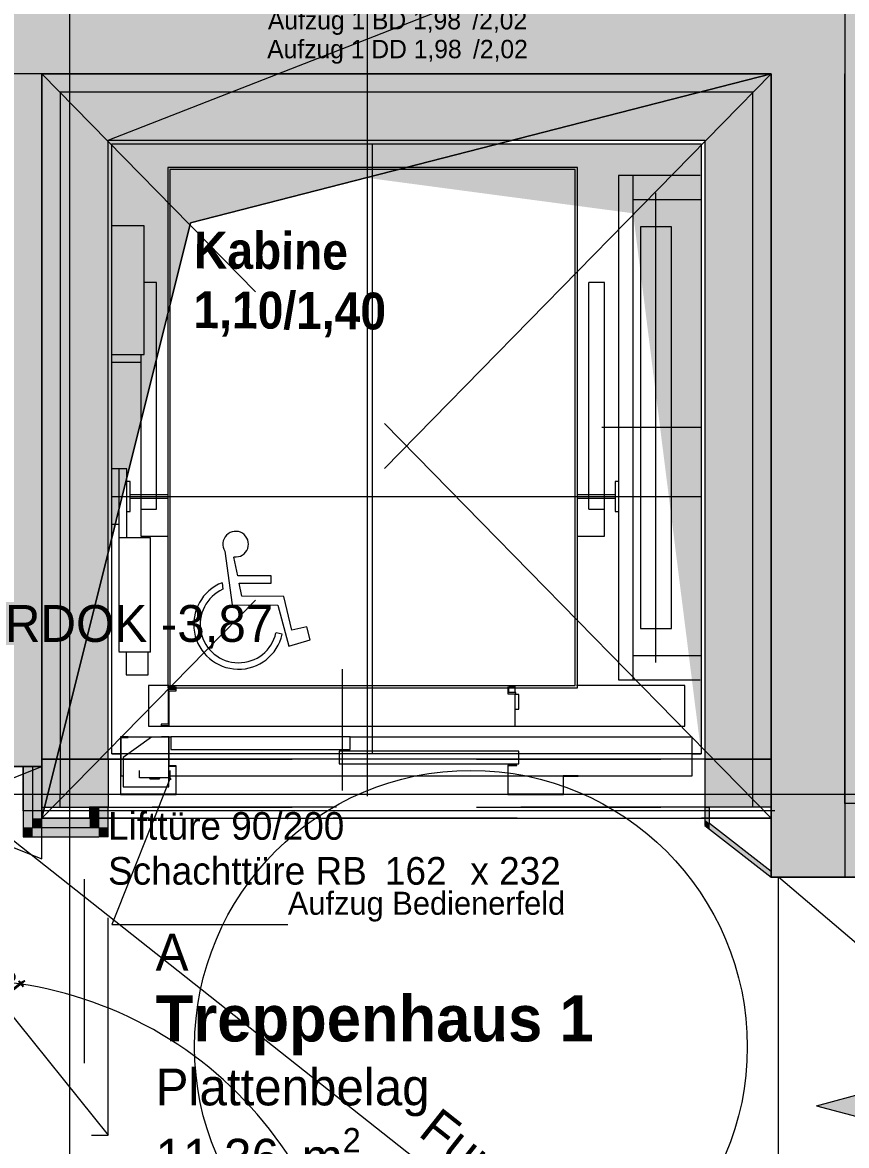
# Model space of a CAD drawing. Header units: metres. Extents: x -14 to 130, y -38 to 4.
# Drawn here: x 8.873 to 11.109, y -6.953 to -3.906 of the extents above; entities that cross this region are included whole.
import ezdxf

# ---------------------------------------------------------------- set-up
doc = ezdxf.new("R2010")
doc.units = ezdxf.units.M
doc.header["$MEASUREMENT"] = 0
for name, pattern in [('Schnittlinie', [0.006, 0.003, -0.0015, 0, -0.0015]), ('Strichlinie eng', [0.002, 0.0015, -0.0005]), ('Untersicht', [0.001, 0.0005, -0.0005])]:
    doc.linetypes.add(name, pattern=pattern)
for name, color, linetype in [('-1._KG PP_3_120 Wand Innen tragend', 7, 'Continuous'), ('-1._KG PP_3_170 Schachtwände', 7, 'Continuous'), ('-1._KG PP_3_210 Decke', 7, 'Continuous'), ('-1._KG PP_3_220 Bodenaufbau', 7, 'Continuous'), ('-1._KG PP_3_270 Deckendurchbruchsymbol', 7, 'Continuous'), ('-1._KG PP_3_430 Aufzug', 7, 'Continuous'), ('-1._KG PP_3_810 Raum', 7, 'Continuous'), ('-1._KG PP_3_851 Marker Schnitt', 7, 'Continuous'), ('-1._KG PP_3_870 Dokumentation allgemein', 7, 'Continuous'), ('-1._KG PP_3_945 Einreichplan Beschriftung', 7, 'Continuous'), ('-1._KG PP_3_950 Polierplan Bemaßung', 7, 'Continuous'), ('-1._KG PP_3_Bemaßen_Sperrmaß 2D', 7, 'Continuous'), ('-1._KG PP_3_Gelände_Beschriftung Gelände', 7, 'Continuous'), ('-1._KG PP_3_Kataster Grenzpunkte_Grenzpunkt (GP) Hausecke_Kennzeichen', 7, 'Continuous'), ('-1._KG PP_3_Kataster Grundstücke_Grundstück_Eigentümer', 7, 'Continuous')]:
    doc.layers.add(name, color=color, linetype=linetype)
doc.styles.add('ERSTELLTER_STIL_5', font='')
doc.styles.add('ERSTELLTER_STIL_8', font='', dxfattribs={"width": 0.936868})
doc.styles.add('ERSTELLTER_STIL_9', font='')
doc.styles.get('ERSTELLTER_STIL_5').set_extended_font_data('Eurostile')
doc.styles.get('ERSTELLTER_STIL_8').set_extended_font_data('Eurostile', bold=True)
doc.styles.get('ERSTELLTER_STIL_9').set_extended_font_data('Eurostile', bold=True)
doc.linetypes.add('GAS', pattern='A,0,[1,415_260415_PP_VA_1_2 -1 KG1.Shx,S=0.186508,R=0,X=0,Y=0],-26.5,0', length=26.5)

msp = doc.modelspace()

# ---------------------------------------------------------------- hatches: boundary and pattern name
at = {"layer": '-1._KG PP_3_120 Wand Innen tragend', "linetype": 'Continuous', "lineweight": 13, "true_color": 0x3f7f02}
for points in [[(8.725, -3.705), (8.725, -5.725), (8.925, -5.725), (8.925, -3.705)], [(10.905, -3.845), (8.925, -3.845), (8.925, -4.045), (10.905, -4.045)], [(10.905, -4.045), (11.105, -4.045), (11.105, -3.845)], [(10.905, -3.845), (10.905, -4.045), (11.105, -3.845)], [(11.105, -6.025), (11.105, -4.045), (10.905, -4.045), (10.905, -6.025)], [(8.725, -5.725), (8.925, -5.925), (8.925, -5.725)], [(8.725, -5.925), (8.925, -5.925), (8.725, -5.725)], [(10.905, -6.025), (10.905, -6.225), (11.105, -6.025)], [(11.105, -6.025), (10.905, -6.225), (11.105, -6.225)], [(11.105, -6.025), (11.105, -6.225), (12.855, -6.225), (12.855, -6.18), (12.855, -6.065), (12.855, -6.025)]]:
    msp.add_hatch(color=76, dxfattribs=at).paths.add_polyline_path(points)
at = {"layer": '-1._KG PP_3_170 Schachtwände', "linetype": 'Continuous', "lineweight": 13, "true_color": 0xfb02fe}
for points in [[(8.9, -6.09), (8.9, -5.925), (8.875, -5.925), (8.875, -6.09)], [(8.925, -6.065), (8.925, -5.925), (8.9, -5.925), (8.9, -6.065)], [(9.08, -6.065), (9.08, -6.035), (9.055, -6.035), (9.055, -6.065)], [(9.105, -6.035), (9.08, -6.035), (9.08, -6.09), (9.105, -6.09)], [(10.7375, -6.0789), (10.7375, -6.035), (10.725, -6.035), (10.725, -6.0692)], [(8.9, -6.09), (8.875, -6.115), (8.9, -6.115)], [(8.875, -6.09), (8.875, -6.115), (8.9, -6.09)], [(8.925, -6.065), (8.9, -6.09), (8.925, -6.09)], [(8.9, -6.065), (8.9, -6.09), (8.925, -6.065)], [(9.08, -6.09), (8.9, -6.09), (8.9, -6.115), (9.08, -6.115)], [(9.055, -6.065), (8.925, -6.065), (8.925, -6.09), (9.055, -6.09)], [(9.055, -6.09), (9.08, -6.09), (9.055, -6.065)], [(9.055, -6.065), (9.08, -6.09), (9.08, -6.065)], [(9.08, -6.115), (9.105, -6.115), (9.08, -6.09)], [(9.105, -6.09), (9.08, -6.09), (9.105, -6.115)], [(10.725, -6.0692), (10.725, -6.085), (10.7375, -6.0789)], [(10.7375, -6.0789), (10.725, -6.085), (10.7375, -6.0947)], [(10.7375, -6.0947), (10.905, -6.225), (10.905, -6.2092), (10.7375, -6.0789)]]:
    msp.add_hatch(color=6, dxfattribs=at).paths.add_polyline_path(points)
at = {"layer": '-1._KG PP_3_210 Decke', "linetype": 'Continuous', "lineweight": 0, "true_color": 0x060c00}
msp.add_hatch(color=98, dxfattribs=at).paths.add_polyline_path([(10.905, -6.225), (15.32, -6.225), (15.32, -6.045), (11.085, -6.045), (10.905, -6.0452)])
at = {"layer": '-1._KG PP_3_270 Deckendurchbruchsymbol', "linetype": 'Continuous', "lineweight": 0, "true_color": 0x3f3f3f}
msp.add_hatch(color=250, dxfattribs=at).paths.add_polyline_path([(10.905, -4.045), (8.925, -4.045), (8.925, -6.065), (9.329, -4.449)])
at = {"layer": '-1._KG PP_3_430 Aufzug', "linetype": 'Continuous', "lineweight": 13, "true_color": 0xff6400}
for points in [[(8.925, -4.045), (8.975, -4.095), (8.975, -4.045)], [(8.925, -4.095), (8.975, -4.095), (8.925, -4.045)], [(8.975, -4.045), (8.975, -4.095), (10.855, -4.095), (10.855, -4.045)], [(10.855, -4.095), (10.905, -4.095), (10.905, -4.045)], [(10.855, -4.045), (10.855, -4.095), (10.905, -4.045)], [(8.925, -4.095), (8.925, -6.035), (8.975, -5.9989), (8.975, -4.095)], [(10.855, -4.095), (10.855, -5.9989), (10.905, -6.035), (10.905, -4.095)], [(8.975, -5.9989), (8.925, -6.035), (8.975, -6.035)], [(10.855, -5.9989), (10.855, -6.035), (10.905, -6.035)]]:
    msp.add_hatch(color=30, dxfattribs=at).paths.add_polyline_path(points)
at = {"layer": '-1._KG PP_3_430 Aufzug', "linetype": 'Continuous', "lineweight": 13, "true_color": 0x3f7f02}
for points in [[(8.975, -4.095), (9.105, -4.225), (9.105, -4.095)], [(8.975, -4.225), (9.105, -4.225), (8.975, -4.095)], [(10.725, -4.095), (9.105, -4.095), (9.105, -4.225), (10.725, -4.225)], [(10.725, -4.225), (10.855, -4.225), (10.855, -4.095)], [(10.725, -4.095), (10.725, -4.225), (10.855, -4.095)], [(8.975, -4.225), (8.975, -5.905), (9.105, -5.905), (9.105, -4.225)], [(10.855, -5.905), (10.855, -4.225), (10.725, -4.225), (10.725, -5.905)], [(9.105, -5.905), (8.975, -5.9989), (8.975, -6.035), (9.105, -6.035)], [(8.975, -5.9989), (9.105, -5.905), (8.975, -5.905)], [(10.725, -5.905), (10.725, -6.035), (10.855, -6.035), (10.855, -5.9989)], [(10.725, -5.905), (10.855, -5.9989), (10.855, -5.905)]]:
    msp.add_hatch(color=76, dxfattribs=at).paths.add_polyline_path(points)
at = {"layer": '-1._KG PP_3_430 Aufzug', "linetype": 'Continuous', "lineweight": 0, "true_color": 0x323232}
msp.add_hatch(color=250, dxfattribs=at).paths.add_polyline_path([(9.115, -4.235), (10.53, -4.4234), (10.715, -5.89), (10.715, -4.235)])
at = {"layer": '-1._KG PP_3_Gelände_Beschriftung Gelände', "linetype": 'Continuous', "lineweight": 0, "true_color": 0x060c00}
h = msp.add_hatch(color=98, dxfattribs=at)
h.paths.add_polyline_path([(0.6022, -0.6), (0.6319, -8.705), (5.625, -8.705), (5.625, -3.705), (8.725, -3.705), (8.725, -5.925), (8.925, -5.925), (8.925, -5.905), (9.105, -5.905), (9.105, -4.225), (10.725, -4.225), (10.725, -5.905), (10.905, -5.905), (10.905, -6.225), (12.425, -6.225), (12.425, -9.355), (15.32, -9.355), (15.32, -8.955), (18.3552, -8.955), (18.383, -0.6)])
h.paths.add_polyline_path([(1.4029, -0.8), (1.4029, -1.4), (0.8029, -1.4), (0.8029, -0.8)], flags=0)
h.paths.add_polyline_path([(17.5774, -2.893), (17.5774, -2.293), (18.1774, -2.293), (18.1774, -2.893)], flags=0)
at = {"layer": '-1._KG PP_3_Kataster Grenzpunkte_Grenzpunkt (GP) Hausecke_Kennzeichen', "linetype": 'Continuous', "lineweight": 0, "true_color": 0x000000}
for points in [[(9.2705, -5.9585), (9.2707, -5.9595), (9.2712, -5.9603), (9.272, -5.9608), (9.273, -5.961), (9.274, -5.9608), (9.2748, -5.9603), (9.2753, -5.9595), (9.2755, -5.9585), (9.2753, -5.9575), (9.2748, -5.9567), (9.274, -5.9562), (9.273, -5.956), (9.272, -5.9562), (9.2712, -5.9567), (9.2707, -5.9575)], [(11.0282, -6.8453), (11.1682, -6.8828), (11.1682, -6.8078)]]:
    msp.add_hatch(color=18, dxfattribs=at).paths.add_polyline_path(points)

# ---------------------------------------------------------------- linework, layer by layer
at = {"layer": '-1._KG PP_3_120 Wand Innen tragend', "color": 7, "linetype": 'Continuous', "lineweight": 18, "ltscale": 1000, "flags": 128}
for points in [[(11.105, -3.845), (11.105, -4.045)], [(8.925, -4.045), (10.905, -4.045)], [(8.925, -5.725), (8.925, -4.045)], [(10.905, -4.045), (10.905, -6.025)], [(11.105, -6.025), (11.105, -4.045)], [(8.925, -5.925), (8.925, -5.725)], [(8.595, -5.925), (8.925, -5.925)], [(10.905, -6.225), (10.905, -6.025)], [(12.855, -6.025), (11.105, -6.025)], [(10.905, -6.225), (12.855, -6.225)]]:
    msp.add_lwpolyline(points, dxfattribs=at)
at = {"layer": '-1._KG PP_3_120 Wand Innen tragend', "color": 7, "linetype": 'Continuous', "lineweight": 13, "ltscale": 1000}
msp.add_arc((8.7095, -7.5625), 1.0595, 0.1893, 90.1893, dxfattribs=at)
at = {"layer": '-1._KG PP_3_170 Schachtwände', "color": 7, "linetype": 'Continuous', "lineweight": 18, "ltscale": 1000}
for p, q in [((8.9, -5.925), (8.9, -6.065)), ((9.08, -6.065), (9.08, -6.035)), ((8.9, -6.065), (8.9, -6.09)), ((8.9, -6.09), (8.925, -6.09)), ((8.925, -6.09), (9.055, -6.09)), ((9.055, -6.09), (9.08, -6.09)), ((9.08, -6.09), (9.08, -6.065))]:
    msp.add_line(p, q, dxfattribs=at)
at = {"layer": '-1._KG PP_3_170 Schachtwände', "color": 7, "linetype": 'Continuous', "lineweight": 18, "ltscale": 1000, "flags": 128}
for points in [[(8.875, -5.925), (8.875, -6.115)], [(8.875, -5.925), (8.9, -5.925)], [(8.9, -5.925), (8.925, -5.925)], [(8.925, -6.065), (8.925, -5.925)], [(9.08, -6.035), (9.055, -6.035)], [(9.055, -6.035), (9.055, -6.065)], [(9.105, -6.035), (9.08, -6.035)], [(9.105, -6.115), (9.105, -6.035)], [(9.055, -6.065), (8.925, -6.065)], [(8.875, -6.115), (8.9, -6.115)], [(8.9, -6.115), (9.08, -6.115)], [(9.105, -6.115), (9.08, -6.115)]]:
    msp.add_lwpolyline(points, dxfattribs=at)
at = {"layer": '-1._KG PP_3_170 Schachtwände', "color": 7, "linetype": 'Continuous', "lineweight": 13, "ltscale": 1000, "flags": 128}
for points in [[(10.725, -6.035), (10.725, -6.085)], [(10.725, -6.035), (10.7375, -6.035)], [(10.7375, -6.0789), (10.7375, -6.035)], [(10.725, -6.085), (10.7375, -6.0947)], [(10.905, -6.2092), (10.7375, -6.0789)], [(10.7375, -6.0947), (10.905, -6.225)], [(10.905, -6.225), (10.905, -6.2092)]]:
    msp.add_lwpolyline(points, dxfattribs=at)
at = {"layer": '-1._KG PP_3_210 Decke', "color": 7, "linetype": 'Untersicht', "lineweight": 13, "ltscale": 1000, "true_color": 0xf4f4f4, "flags": 128}
msp.add_lwpolyline([(12.76, -0.13), (8.925, -0.13), (8.925, -4.045), (10.905, -4.045), (10.905, -6.045), (15.32, -6.045), (15.32, -3.11)], dxfattribs=at)
for points in [[(0.1444, -3.915), (0.1845, -14.87), (15.32, -14.87), (15.32, -6.225), (10.905, -6.225), (10.905, -6.065), (8.925, -6.065), (8.925, -4.045), (8.745, -4.045), (8.745, -3.915), (5.625, -3.915), (0.8144, -3.915)], [(10.905, -6.225), (15.32, -6.225), (15.32, -6.045), (11.085, -6.045), (10.905, -6.0452)]]:
    msp.add_lwpolyline(points, close=True, dxfattribs=at)
at = {"layer": '-1._KG PP_3_220 Bodenaufbau', "color": 7, "linetype": 'Continuous', "lineweight": 18, "ltscale": 1000, "flags": 128}
for points in [[(3.815, -0.8), (3.815, -1.965), (0.8072, -1.965), (0.8312, -8.5021), (0.8312, -8.505), (5.425, -8.505), (5.425, -3.505), (8.925, -3.505), (8.925, -3.845), (11.105, -3.845), (11.105, -6.225), (15.12, -6.225), (15.12, -8.955), (18.1552, -8.955), (18.1754, -2.893), (17.5774, -2.893), (17.5774, -2.293), (18.1774, -2.293), (18.1824, -0.8)], [(10.39, -8.775), (10.925, -8.775), (10.925, -6.225), (10.905, -6.225), (10.905, -6.045), (8.875, -6.045), (8.875, -5.925), (8.595, -5.925), (8.595, -7.555), (10.39, -7.555)]]:
    msp.add_lwpolyline(points, close=True, dxfattribs=at)
for points in [[(10.925, -6.225), (12.425, -6.225)], [(10.925, -8.775), (10.925, -6.225)]]:
    msp.add_lwpolyline(points, dxfattribs=at)
at = {"layer": '-1._KG PP_3_270 Deckendurchbruchsymbol', "color": 7, "linetype": 'Strichlinie eng', "lineweight": 13, "ltscale": 1000}
for p, q in [((10.905, -4.045), (8.925, -6.065)), ((10.905, -6.065), (8.925, -4.045)), ((8.295, -6.175), (8.925, -5.925)), ((8.295, -5.925), (8.925, -6.175))]:
    msp.add_line(p, q, dxfattribs=at)
at = {"layer": '-1._KG PP_3_270 Deckendurchbruchsymbol', "color": 7, "linetype": 'Continuous', "lineweight": 13, "ltscale": 1000, "flags": 128}
for points in [[(9.329, -4.449), (8.925, -6.065), (10.905, -6.065), (10.905, -4.045)], [(10.905, -4.045), (8.925, -4.045), (8.925, -6.065), (9.329, -4.449)]]:
    msp.add_lwpolyline(points, close=True, dxfattribs=at)
at = {"layer": '-1._KG PP_3_270 Deckendurchbruchsymbol', "color": 7, "linetype": 'Strichlinie eng', "lineweight": 13, "ltscale": 1000, "flags": 128}
for points in [[(8.925, -4.045), (8.925, -6.065), (10.905, -6.065), (10.905, -4.045)], [(8.925, -6.175), (8.925, -5.925), (8.295, -5.925), (8.295, -6.175)]]:
    msp.add_lwpolyline(points, close=True, dxfattribs=at)
at = {"layer": '-1._KG PP_3_430 Aufzug', "color": 7, "linetype": 'Continuous', "lineweight": 18, "ltscale": 1000}
for p, q in [((9.105, -4.095), (8.975, -4.095)), ((8.975, -4.095), (8.975, -4.225)), ((9.105, -4.095), (8.975, -4.095)), ((10.725, -4.095), (9.105, -4.095)), ((10.855, -4.095), (10.725, -4.095)), ((10.855, -4.225), (10.855, -4.095)), ((10.855, -4.225), (10.855, -4.095)), ((8.975, -4.225), (8.975, -5.905)), ((10.855, -5.905), (10.855, -4.225)), ((8.975, -5.905), (8.975, -5.9989)), ((9.105, -5.905), (9.105, -6.035)), ((9.105, -5.905), (9.105, -6.035)), ((10.725, -5.905), (10.725, -6.035)), ((10.725, -5.905), (10.725, -6.035)), ((10.855, -5.9989), (10.855, -5.905)), ((8.975, -6.035), (8.975, -5.9989)), ((10.855, -6.035), (10.855, -5.9989))]:
    msp.add_line(p, q, dxfattribs=at)
at = {"layer": '-1._KG PP_3_430 Aufzug', "color": 7, "linetype": 'Continuous', "lineweight": 13, "ltscale": 1000}
for p, q in [((9.115, -5.89), (9.115, -4.235)), ((9.115, -4.235), (10.715, -4.235)), ((10.715, -4.235), (10.715, -5.89)), ((9.267, -4.299), (9.267, -5.711)), ((10.379, -4.299), (9.267, -4.299)), ((9.273, -4.305), (9.273, -5.705)), ((10.373, -4.305), (9.273, -4.305)), ((10.373, -5.705), (10.373, -4.305)), ((10.379, -5.711), (10.379, -4.299)), ((10.712, -4.321), (10.49, -4.321)), ((10.49, -4.321), (10.49, -5.689)), ((10.53, -5.689), (10.53, -4.321)), ((10.53, -4.386), (10.715, -4.386)), ((9.203, -4.457), (9.115, -4.457)), ((9.203, -4.807), (9.203, -4.457)), ((10.634, -4.46), (10.55, -4.46)), ((10.55, -4.46), (10.55, -5.55)), ((10.634, -5.55), (10.634, -4.46)), ((9.2365, -4.6112), (9.203, -4.6112)), ((9.2365, -5.2265), (9.2365, -4.6112)), ((10.452, -4.6112), (10.4095, -4.6112)), ((10.4095, -5.2265), (10.4095, -4.6112)), ((10.452, -5.2995), (10.452, -4.6112)), ((9.115, -4.807), (9.203, -4.807)), ((9.194, -4.807), (9.194, -5.2995)), ((9.115, -4.8275), (9.194, -4.8275)), ((9.156, -5.117), (9.115, -5.117)), ((9.134, -5.117), (9.134, -5.6125)), ((9.156, -5.304), (9.156, -5.117)), ((9.165, -5.151), (9.156, -5.151)), ((9.165, -5.233), (9.165, -5.151)), ((10.49, -5.151), (10.481, -5.151)), ((10.481, -5.151), (10.481, -5.233)), ((9.267, -5.1875), (9.165, -5.1875)), ((9.165, -5.1965), (9.267, -5.1965)), ((10.481, -5.1875), (10.379, -5.1875)), ((10.379, -5.1965), (10.481, -5.1965)), ((9.156, -5.233), (9.165, -5.233)), ((9.194, -5.2265), (9.2365, -5.2265)), ((10.4095, -5.2265), (10.452, -5.2265)), ((10.481, -5.233), (10.49, -5.233)), ((9.115, -5.267), (9.134, -5.267)), ((9.194, -5.2995), (9.267, -5.2995)), ((10.379, -5.2995), (10.452, -5.2995)), ((9.2198, -5.304), (9.134, -5.304)), ((9.2198, -5.614), (9.2198, -5.304)), ((9.4223, -5.3403), (9.4418, -5.4859)), ((9.457, -5.4069), (9.4467, -5.3565)), ((9.5481, -5.4073), (9.457, -5.4069)), ((9.548, -5.4272), (9.5481, -5.4073)), ((9.4145, -5.4258), (9.4169, -5.4437)), ((9.4684, -5.4625), (9.4611, -5.4268)), ((9.4611, -5.4268), (9.548, -5.4272)), ((9.5817, -5.4629), (9.4684, -5.4625)), ((9.6042, -5.5544), (9.5817, -5.4629)), ((9.4418, -5.4859), (9.5654, -5.4864)), ((9.5654, -5.4864), (9.5959, -5.5983)), ((9.6447, -5.5456), (9.6042, -5.5544)), ((9.6534, -5.5809), (9.6447, -5.5456)), ((9.5778, -5.5659), (9.5609, -5.562)), ((10.55, -5.55), (10.634, -5.55)), ((9.5959, -5.5983), (9.6534, -5.5809)), ((9.2198, -5.614), (9.134, -5.614)), ((9.154, -5.614), (9.154, -5.6755)), ((9.154, -5.614), (9.154, -5.6755)), ((9.214, -5.6755), (9.214, -5.614)), ((9.214, -5.6755), (9.214, -5.614)), ((10.715, -5.624), (10.53, -5.624)), ((9.154, -5.6755), (9.214, -5.6755)), ((9.154, -5.6755), (9.214, -5.6755)), ((10.49, -5.689), (10.712, -5.689)), ((9.27, -5.705), (9.215, -5.705)), ((9.215, -5.705), (9.215, -5.815)), ((9.27, -5.705), (9.215, -5.705)), ((9.215, -5.705), (9.215, -5.815)), ((9.267, -5.711), (10.379, -5.711)), ((9.268, -5.716), (9.268, -5.81)), ((9.287, -5.716), (9.268, -5.716)), ((9.268, -5.716), (9.268, -5.81)), ((9.287, -5.716), (9.268, -5.716)), ((9.27, -5.705), (9.27, -5.708)), ((9.27, -5.708), (9.27, -5.716)), ((9.287, -5.708), (9.27, -5.708)), ((9.271, -5.813), (9.271, -5.719)), ((9.271, -5.719), (9.29, -5.719)), ((9.271, -5.813), (9.271, -5.719)), ((9.271, -5.719), (9.29, -5.719)), ((9.273, -5.705), (10.373, -5.705)), ((9.287, -5.708), (9.287, -5.716)), ((9.287, -5.708), (9.287, -5.716)), ((9.29, -5.719), (9.29, -5.708)), ((9.29, -5.719), (9.29, -5.708)), ((10.19, -5.708), (10.19, -5.727)), ((10.19, -5.708), (10.19, -5.727)), ((10.19, -5.727), (10.2115, -5.727)), ((10.19, -5.727), (10.2115, -5.727)), ((10.193, -5.724), (10.193, -5.708)), ((10.193, -5.724), (10.193, -5.708)), ((10.21, -5.708), (10.193, -5.708)), ((10.2115, -5.724), (10.193, -5.724)), ((10.2115, -5.724), (10.193, -5.724)), ((10.21, -5.708), (10.21, -5.705)), ((10.21, -5.724), (10.21, -5.708)), ((10.21, -5.815), (10.21, -5.727)), ((10.2199, -5.729), (10.21, -5.729)), ((10.2199, -5.729), (10.21, -5.729)), ((10.2115, -5.727), (10.2115, -5.724)), ((10.2115, -5.727), (10.2115, -5.724)), ((10.2199, -5.769), (10.2199, -5.729)), ((10.2199, -5.769), (10.2199, -5.729)), ((10.67, -5.705), (10.376, -5.705)), ((10.67, -5.815), (10.67, -5.705)), ((10.21, -5.769), (10.2199, -5.769)), ((10.21, -5.769), (10.2199, -5.769)), ((9.215, -5.815), (9.27, -5.815)), ((9.215, -5.815), (9.27, -5.815)), ((9.268, -5.81), (9.2495, -5.81)), ((9.2495, -5.81), (9.2495, -5.813)), ((9.268, -5.81), (9.2495, -5.81)), ((9.2495, -5.81), (9.2495, -5.813)), ((9.2495, -5.813), (9.271, -5.813)), ((9.2495, -5.813), (9.271, -5.813)), ((9.27, -5.813), (9.27, -5.815)), ((9.27, -5.815), (10.21, -5.815)), ((10.21, -5.815), (10.67, -5.815)), ((10.21, -5.815), (10.67, -5.815)), ((9.1595, -5.8445), (9.139, -5.8445)), ((9.139, -5.8445), (9.139, -6.0005)), ((9.14, -5.8455), (9.14, -5.95)), ((9.14, -5.8455), (9.1595, -5.8455)), ((9.14, -5.9995), (9.14, -5.8455)), ((9.223, -5.845), (9.146, -5.9)), ((9.1595, -5.8455), (9.1595, -5.8445)), ((9.223, -5.845), (9.1595, -5.845)), ((9.27, -5.845), (9.223, -5.845)), ((9.25, -5.8445), (9.25, -5.845)), ((9.271, -5.8445), (9.25, -5.8445)), ((9.27, -5.98), (9.27, -5.845)), ((9.27, -5.8455), (9.27, -5.924)), ((9.271, -5.923), (9.271, -5.8445)), ((9.275, -5.845), (9.271, -5.845)), ((9.7624, -5.844), (9.275, -5.844)), ((9.275, -5.844), (9.275, -5.878)), ((9.7624, -5.878), (9.7624, -5.844)), ((10.69, -5.845), (9.7624, -5.845)), ((10.69, -5.95), (10.69, -5.845)), ((9.275, -5.878), (9.7624, -5.878)), ((9.115, -5.89), (9.139, -5.89)), ((9.139, -5.89), (9.115, -5.89)), ((10.715, -5.89), (9.115, -5.89)), ((9.146, -5.9), (9.146, -5.98)), ((10.2199, -5.883), (9.7325, -5.883)), ((9.7325, -5.883), (9.7325, -5.917)), ((10.2199, -5.917), (10.2199, -5.883)), ((10.69, -5.89), (10.715, -5.89)), ((10.715, -5.89), (10.69, -5.89)), ((9.19, -5.9555), (9.19, -5.9355)), ((9.27, -5.924), (9.289, -5.924)), ((9.29, -5.923), (9.271, -5.923)), ((9.273, -5.9355), (9.273, -5.9555)), ((9.289, -5.924), (9.289, -5.9995)), ((9.29, -6.0005), (9.29, -5.923)), ((9.7325, -5.917), (10.2199, -5.917)), ((10.2145, -5.921), (10.19, -5.921)), ((10.19, -5.921), (10.19, -6.0005)), ((10.191, -5.922), (10.2145, -5.922)), ((10.191, -5.9995), (10.191, -5.922)), ((10.2145, -5.922), (10.2145, -5.921)), ((9.14, -5.95), (9.146, -5.95)), ((9.273, -5.9555), (9.19, -5.9555)), ((9.2165, -5.956), (9.2165, -5.9555)), ((9.2176, -5.956), (9.2165, -5.956)), ((9.2209, -5.956), (9.2176, -5.956)), ((9.2195, -5.9565), (9.2204, -5.9565)), ((9.2195, -5.9585), (9.2195, -5.9565)), ((9.2204, -5.9585), (9.2195, -5.9585)), ((9.2204, -5.9565), (9.223, -5.9565)), ((9.223, -5.9585), (9.2204, -5.9585)), ((9.2258, -5.956), (9.2209, -5.956)), ((9.223, -5.9565), (9.2269, -5.9565)), ((9.2269, -5.9585), (9.223, -5.9585)), ((9.2315, -5.956), (9.2258, -5.956)), ((9.2269, -5.9565), (9.2315, -5.9565)), ((9.2315, -5.9585), (9.2269, -5.9585)), ((9.2372, -5.956), (9.2315, -5.956)), ((9.2315, -5.9565), (9.2361, -5.9565)), ((9.2361, -5.9585), (9.2315, -5.9585)), ((9.2361, -5.9565), (9.24, -5.9565)), ((9.24, -5.9585), (9.2361, -5.9585)), ((9.2421, -5.956), (9.2372, -5.956)), ((9.24, -5.9565), (9.2426, -5.9565)), ((9.2426, -5.9585), (9.24, -5.9585)), ((9.2454, -5.956), (9.2421, -5.956)), ((9.2426, -5.9565), (9.2435, -5.9565)), ((9.2435, -5.9585), (9.2426, -5.9585)), ((9.2435, -5.9565), (9.2435, -5.9585)), ((9.2465, -5.956), (9.2454, -5.956)), ((9.2465, -5.9555), (9.2465, -5.956)), ((9.27, -5.95), (9.289, -5.95)), ((9.29, -5.95), (10.19, -5.95)), ((10.191, -5.95), (10.34, -5.95)), ((10.3805, -5.9495), (10.34, -5.9495)), ((10.34, -5.9495), (10.34, -5.9995)), ((10.341, -5.9505), (10.3805, -5.9505)), ((10.341, -6.0005), (10.341, -5.9505)), ((10.3805, -5.9505), (10.3805, -5.9495)), ((10.3805, -5.95), (10.69, -5.95)), ((9.139, -6.0005), (9.29, -6.0005)), ((9.289, -5.9995), (9.14, -5.9995)), ((9.146, -5.98), (9.27, -5.98)), ((10.19, -6.0005), (10.341, -6.0005)), ((10.34, -5.9995), (10.191, -5.9995))]:
    msp.add_line(p, q, dxfattribs=at)
at = {"layer": '-1._KG PP_3_430 Aufzug', "color": 7, "linetype": 'GAS', "lineweight": 13, "ltscale": 1000}
for p, q in [((9.823, -5.89), (9.823, -4.235)), ((10.592, -5.642), (10.592, -4.368)), ((10.715, -5.005), (10.445, -5.005)), ((9.115, -5.192), (10.715, -5.192)), ((9.74, -5.66), (9.74, -5.99))]:
    msp.add_line(p, q, dxfattribs=at)
at = {"layer": '-1._KG PP_3_430 Aufzug', "color": 8, "linetype": 'Untersicht', "lineweight": 13, "ltscale": 1000}
for p, q in [((9.105, -5.905), (10.725, -5.905)), ((10.725, -5.905), (9.105, -5.905)), ((9.105, -6.035), (10.725, -6.035)), ((10.725, -6.035), (9.105, -6.035))]:
    msp.add_line(p, q, dxfattribs=at)
at = {"layer": '-1._KG PP_3_430 Aufzug', "color": 7, "linetype": 'Continuous', "lineweight": 13, "ltscale": 1000, "flags": 128}
for points in [[(8.925, -4.045), (8.975, -4.045)], [(8.925, -4.045), (8.925, -6.035)], [(10.905, -4.045), (8.975, -4.045)], [(10.905, -4.045), (10.905, -4.095)], [(10.905, -6.035), (10.905, -4.095)], [(8.925, -6.035), (8.975, -6.035)], [(10.905, -6.035), (10.855, -6.035)]]:
    msp.add_lwpolyline(points, dxfattribs=at)
at = {"layer": '-1._KG PP_3_430 Aufzug', "color": 7, "linetype": 'Continuous', "lineweight": 18, "ltscale": 1000, "flags": 128}
for points in [[(9.105, -5.905), (9.105, -4.225)], [(9.105, -4.225), (10.725, -4.225)], [(10.725, -4.225), (10.725, -5.905)], [(8.975, -6.035), (9.105, -6.035)], [(10.855, -6.035), (10.725, -6.035)]]:
    msp.add_lwpolyline(points, dxfattribs=at)
at = {"layer": '-1._KG PP_3_430 Aufzug', "color": 7, "linetype": 'Continuous', "lineweight": 13, "ltscale": 1000}
for centre, radius, start, end in [((9.4513, -5.3212), 0.0347, 262.6325, 213.4277), ((9.4592, -5.5389), 0.1216, 111.5854, 347.2077), ((9.4592, -5.5389), 0.1042, 113.9725, 347.2077)]:
    msp.add_arc(centre, radius, start, end, dxfattribs=at)
at = {"layer": '-1._KG PP_3_851 Marker Schnitt', "color": 7, "linetype": 'Schnittlinie', "lineweight": 13, "ltscale": 1000}
msp.add_line((9.8079, 3.0949), (9.8079, -11.7), dxfattribs=at)
at = {"layer": '-1._KG PP_3_870 Dokumentation allgemein', "color": 190, "linetype": 'Continuous', "lineweight": 0, "ltscale": 1000, "true_color": 0x9900ff}
msp.add_circle((10.09, -6.685), 0.75, dxfattribs=at)
at = {"layer": '-1._KG PP_3_945 Einreichplan Beschriftung', "color": 7, "linetype": 'Continuous', "lineweight": 13, "ltscale": 1000, "flags": 128}
msp.add_lwpolyline([(10.925, -8.775), (12.425, -7.5), (10.925, -6.225)], dxfattribs=at)
at = {"layer": '-1._KG PP_3_Bemaßen_Sperrmaß 2D', "color": 5, "linetype": 'GAS', "lineweight": 0, "ltscale": 1000}
for p, q in [((9, 3), (9, -36)), ((-1.5, -6), (21, -6))]:
    msp.add_line(p, q, dxfattribs=at)
at = {"layer": '-1._KG PP_3_Gelände_Beschriftung Gelände', "color": 7, "linetype": 'Continuous', "lineweight": 13, "ltscale": 1000, "true_color": 0xf4f4f4, "flags": 128}
for points in [[(0.6022, -0.6), (0.6319, -8.705), (5.625, -8.705), (5.625, -3.705), (8.725, -3.705), (8.725, -5.925), (8.925, -5.925), (8.925, -5.905), (9.105, -5.905), (9.105, -4.225), (10.725, -4.225), (10.725, -5.905), (10.905, -5.905), (10.905, -6.225), (12.425, -6.225), (12.425, -9.355), (15.32, -9.355), (15.32, -8.955), (18.3552, -8.955), (18.383, -0.6)], [(10.39, -8.955), (12.425, -8.955), (12.425, -6.225), (10.905, -6.225), (10.905, -5.905), (8.925, -5.905), (8.925, -5.925), (8.595, -5.925), (8.595, -7.555), (10.39, -7.555)]]:
    msp.add_lwpolyline(points, close=True, dxfattribs=at)
at = {"layer": '-1._KG PP_3_Kataster Grenzpunkte_Grenzpunkt (GP) Hausecke_Kennzeichen', "color": 7, "linetype": 'Continuous', "lineweight": 13, "ltscale": 1000}
for p, q in [((9.105, -4.225), (18.383, -0.6)), ((8.595, -5.925), (12.425, -8.955)), ((9.2721, -5.9608), (9.1149, -6.3535)), ((9.1149, -6.3535), (9.5931, -6.3535)), ((11.0282, -6.8453), (11.1682, -6.8078)), ((11.0282, -6.8453), (11.1682, -6.8828))]:
    msp.add_line(p, q, dxfattribs=at)
at = {"layer": '-1._KG PP_3_Kataster Grenzpunkte_Grenzpunkt (GP) Hausecke_Kennzeichen', "color": 8, "linetype": 'Untersicht', "lineweight": 13, "ltscale": 1000}
msp.add_line((8.195, -5.79), (9.105, -6.925), dxfattribs=at)
at = {"layer": '-1._KG PP_3_Kataster Grenzpunkte_Grenzpunkt (GP) Hausecke_Kennzeichen', "color": 7, "linetype": 'Continuous', "lineweight": 13, "ltscale": 1000}
msp.add_circle((9.273, -5.9585), 0.0025, dxfattribs=at)
at = {"layer": '-1._KG PP_3_Kataster Grundstücke_Grundstück_Eigentümer', "color": 8, "linetype": 'Untersicht', "lineweight": 13, "ltscale": 1000, "flags": 128}
for points in [[(8.195, -5.79), (8.195, -6.925), (8.395, -6.925), (9.105, -6.925), (9.105, -6.065), (8.925, -6.065), (8.925, -5.925), (8.395, -5.925), (8.395, -5.79)], [(8.195, -6.925), (9.105, -6.925), (9.105, -6.065), (9.04, -6.065), (9.04, -6.86), (8.26, -6.86), (8.26, -5.855), (8.395, -5.855), (8.395, -5.79), (8.195, -5.79)]]:
    msp.add_lwpolyline(points, close=True, dxfattribs=at)

# ---------------------------------------------------------------- texts
at = {"layer": '-1._KG PP_3_270 Deckendurchbruchsymbol', "color": 1, "linetype": 'Continuous', "lineweight": 0, "char_height": 0.05, "attachment_point": 8, "style": 'ERSTELLTER_STIL_5'}
for s, insert in [('\\A1;{\\pqc;\\pt0;\\fEurostile|b0|i0|c0|p0;\\W1.000000;Aufzug 1 BD 1,98\\fEurostile|b0|i0|c0|p0;\\W1.000000;\\A1{\\H.66x;\\S^  ;}\\fEurostile|b0|i0|c0|p0;\\W1.000000; /2,02\\fEurostile|b0|i0|c0|p0;\\W1.000000;\\A1{\\H.66x;\\S^  ;}\\fEurostile|b0|i0|c0|p0;\\W1.000000;\\fEurostile|b0|i0|c0|p0;\\W1.000000;\\A1{\\H.66x;\\S^  ;}}', (9.9029, -3.9395)), ('\\A1;{\\pqc;\\pt0;\\fEurostile|b0|i0|c0|p0;\\W1.000000;Aufzug 1 DD 1,98\\fEurostile|b0|i0|c0|p0;\\W1.000000;\\A1{\\H.66x;\\S^  ;}\\fEurostile|b0|i0|c0|p0;\\W1.000000; /2,02\\fEurostile|b0|i0|c0|p0;\\W1.000000;\\A1{\\H.66x;\\S^  ;}\\fEurostile|b0|i0|c0|p0;\\W1.000000;\\fEurostile|b0|i0|c0|p0;\\W1.000000;\\A1{\\H.66x;\\S^  ;}}', (9.9029, -4.0178))]:
    msp.add_mtext(s, dxfattribs=dict(at, insert=insert))
at = {"layer": '-1._KG PP_3_810 Raum', "color": 7, "linetype": 'Continuous', "lineweight": 13, "attachment_point": 1}
for s, insert, char_height, style in [('\\A1;{\\pql;\\pt0;\\fEurostile|b0|i0|c0|p0;\\W1.000000;A}', (9.2342, -6.3785), 0.1, 'ERSTELLTER_STIL_5'), ('\\A1;{\\pql;\\pt0;\\fEurostile|b1|i0|c0|p0;\\W1.000000;Treppenhaus 1}', (9.2342, -6.5457), 0.125, 'ERSTELLTER_STIL_9'), ('\\A1;{\\pql;\\pt0;\\fEurostile|b0|i0|c0|p0;\\W1.000000;Plattenbelag}', (9.2342, -6.7441), 0.1, 'ERSTELLTER_STIL_5'), ('\\A1;{\\pql;\\pt0,0.05;\\fEurostile|b0|i0|c0|p0;\\W1.000000;11,36\\fEurostile|b0|i0|c0|p0;\\W1.000000;\\A1{\\H.66x;\\S^  ;}\\fEurostile|b0|i0|c0|p0;\\W1.000000; m\\fEurostile|b0|i0|c0|p0;\\W1.000000;\\A1{\\H.66x;\\S2^  ;}}', (9.2342, -6.9056), 0.1, 'ERSTELLTER_STIL_5')]:
    msp.add_mtext(s, dxfattribs=dict(at, insert=insert, char_height=char_height, style=style))
at = {"layer": '-1._KG PP_3_945 Einreichplan Beschriftung', "color": 7, "linetype": 'Continuous', "lineweight": 13, "insert": (9.3365, -4.7572), "char_height": 0.1, "attachment_point": 7, "rotation": 359.5372, "line_spacing_factor": 0.969933, "style": 'ERSTELLTER_STIL_8'}
msp.add_mtext('\\A1;{\\pql;\\fEurostile|b1|i0|c0|p0;\\W0.936868;Kabine\\P\\pql;\\fEurostile|b1|i0|c0|p0;\\W0.936868;1,10/1,40}', dxfattribs=at)
at = {"layer": '-1._KG PP_3_950 Polierplan Bemaßung', "color": 7, "linetype": 'Continuous', "lineweight": 13, "insert": (8.825, -5.605), "char_height": 0.1, "width": 0.756226, "attachment_point": 7, "style": 'ERSTELLTER_STIL_5'}
msp.add_mtext('\\A1;{\\pql;\\fEurostile|b0|i0|c0|p0;\\W1.000000;RDOK -3,87}', dxfattribs=at)
at = {"layer": '-1._KG PP_3_Kataster Grenzpunkte_Grenzpunkt (GP) Hausecke_Kennzeichen', "color": 7, "linetype": 'Continuous', "lineweight": 13, "style": 'ERSTELLTER_STIL_5'}
for s, insert, char_height, attachment_point in [('\\A1;{\\pql;\\pt0,1;\\fEurostile|b0|i0|c0|p0;\\W1.000000;}', (9.105, -6.035), 0.075, 1), ('\\A1;{\\pql;\\pt0,1;\\fEurostile|b0|i0|c0|p0;\\W1.000000;Lifttüre 90/200\\fEurostile|b0|i0|c0|p0;\\W1.000000;\\A1{\\H.66x;\\S^  ;}\\fEurostile|b0|i0|c0|p0;\\W1.000000;\\fEurostile|b0|i0|c0|p0;\\W1.000000;\\A1{\\H.66x;\\S^  ;}\\fEurostile|b0|i0|c0|p0;\\W1.000000;\\fEurostile|b0|i0|c0|p0;\\W1.000000;\\fEurostile|b0|i0|c0|p0;\\W1.000000;\\fEurostile|b0|i0|c0|p0;\\W1.000000;\\fEurostile|b0|i0|c0|p0;\\W1.000000;\\fEurostile|b0|i0|c0|p0;\\W1.000000;\\fEurostile|b0|i0|c0|p0;\\W1.000000;\\A1{\\H.66x;\\S^  ;}\\fEurostile|b0|i0|c0|p0;\\W1.000000;\\fEurostile|b0|i0|c0|p0;\\W1.000000;\\A1{\\H.66x;\\S^  ;}\\fEurostile|b0|i0|c0|p0;\\W1.000000;\\fEurostile|b0|i0|c0|p0;\\W1.000000;\\fEurostile|b0|i0|c0|p0;\\W1.000000;\\fEurostile|b0|i0|c0|p0;\\W1.000000;\\fEurostile|b0|i0|c0|p0;\\W1.000000;\\fEurostile|b0|i0|c0|p0;\\W1.000000;\\fEurostile|b0|i0|c0|p0;\\W1.000000;\\A1{\\H.66x;\\S^  ;}\\fEurostile|b0|i0|c0|p0;\\W1.000000;\\fEurostile|b0|i0|c0|p0;\\W1.000000;\\A1{\\H.66x;\\S^  ;}\\fEurostile|b0|i0|c0|p0;\\W1.000000;\\fEurostile|b0|i0|c0|p0;\\W1.000000;\\fEurostile|b0|i0|c0|p0;\\W1.000000;\\fEurostile|b0|i0|c0|p0;\\W1.000000;\\fEurostile|b0|i0|c0|p0;\\W1.000000;\\fEurostile|b0|i0|c0|p0;\\W1.000000;\\fEurostile|b0|i0|c0|p0;\\W1.000000;\\A1{\\H.66x;\\S^  ;}\\fEurostile|b0|i0|c0|p0;\\W1.000000;\\fEurostile|b0|i0|c0|p0;\\W1.000000;\\A1{\\H.66x;\\S^  ;}\\fEurostile|b0|i0|c0|p0;\\W1.000000;\\fEurostile|b0|i0|c0|p0;\\W1.000000;\\fEurostile|b0|i0|c0|p0;\\W1.000000;\\fEurostile|b0|i0|c0|p0;\\W1.000000;\\fEurostile|b0|i0|c0|p0;\\W1.000000;\\fEurostile|b0|i0|c0|p0;\\W1.000000;\\fEurostile|b0|i0|c0|p0;\\W1.000000;\\A1{\\H.66x;\\S^  ;}\\fEurostile|b0|i0|c0|p0;\\W1.000000;\\fEurostile|b0|i0|c0|p0;\\W1.000000;\\A1{\\H.66x;\\S^  ;}\\fEurostile|b0|i0|c0|p0;\\W1.000000;\\fEurostile|b0|i0|c0|p0;\\W1.000000;\\fEurostile|b0|i0|c0|p0;\\W1.000000;\\fEurostile|b0|i0|c0|p0;\\W1.000000;\\fEurostile|b0|i0|c0|p0;\\W1.000000;\\fEurostile|b0|i0|c0|p0;\\W1.000000;\\fEurostile|b0|i0|c0|p0;\\W1.000000;\\A1{\\H.66x;\\S^  ;}\\fEurostile|b0|i0|c0|p0;\\W1.000000;}', (9.105, -6.0483), 0.075, 1), ('\\A1;{\\pql;\\pt0,1;\\fEurostile|b0|i0|c0|p0;\\W1.000000;Schachttüre RB}', (9.105, -6.1702), 0.075, 1), ('\\A1;{\\pql;\\pt0,1;\\fEurostile|b0|i0|c0|p0;\\W1.000000;162\\fEurostile|b0|i0|c0|p0;\\W1.000000;\\A1{\\H.66x;\\S^  ;}\\fEurostile|b0|i0|c0|p0;\\W1.000000;\\fEurostile|b0|i0|c0|p0;\\W1.000000;\\A1{\\H.66x;\\S^  ;}\\fEurostile|b0|i0|c0|p0;\\W1.000000; x \\fEurostile|b0|i0|c0|p0;\\W1.000000;\\fEurostile|b0|i0|c0|p0;\\W1.000000;\\fEurostile|b0|i0|c0|p0;\\W1.000000;\\fEurostile|b0|i0|c0|p0;\\W1.000000;\\fEurostile|b0|i0|c0|p0;\\W1.000000;232\\fEurostile|b0|i0|c0|p0;\\W1.000000;\\A1{\\H.66x;\\S^  ;}\\fEurostile|b0|i0|c0|p0;\\W1.000000;\\fEurostile|b0|i0|c0|p0;\\W1.000000;\\A1{\\H.66x;\\S^  ;}\\fEurostile|b0|i0|c0|p0;\\W1.000000;\\fEurostile|b0|i0|c0|p0;\\W1.000000;\\fEurostile|b0|i0|c0|p0;\\W1.000000;\\fEurostile|b0|i0|c0|p0;\\W1.000000;\\fEurostile|b0|i0|c0|p0;\\W1.000000;\\fEurostile|b0|i0|c0|p0;\\W1.000000;\\fEurostile|b0|i0|c0|p0;\\W1.000000;\\A1{\\H.66x;\\S^  ;}\\fEurostile|b0|i0|c0|p0;\\W1.000000;\\fEurostile|b0|i0|c0|p0;\\W1.000000;\\A1{\\H.66x;\\S^  ;}\\fEurostile|b0|i0|c0|p0;\\W1.000000;\\fEurostile|b0|i0|c0|p0;\\W1.000000;\\fEurostile|b0|i0|c0|p0;\\W1.000000;\\fEurostile|b0|i0|c0|p0;\\W1.000000;\\fEurostile|b0|i0|c0|p0;\\W1.000000;\\fEurostile|b0|i0|c0|p0;\\W1.000000;\\fEurostile|b0|i0|c0|p0;\\W1.000000;\\A1{\\H.66x;\\S^  ;}\\fEurostile|b0|i0|c0|p0;\\W1.000000;\\fEurostile|b0|i0|c0|p0;\\W1.000000;\\A1{\\H.66x;\\S^  ;}\\fEurostile|b0|i0|c0|p0;\\W1.000000;\\fEurostile|b0|i0|c0|p0;\\W1.000000;\\fEurostile|b0|i0|c0|p0;\\W1.000000;\\fEurostile|b0|i0|c0|p0;\\W1.000000;\\fEurostile|b0|i0|c0|p0;\\W1.000000;\\fEurostile|b0|i0|c0|p0;\\W1.000000;\\fEurostile|b0|i0|c0|p0;\\W1.000000;\\A1{\\H.66x;\\S^  ;}\\fEurostile|b0|i0|c0|p0;\\W1.000000;\\fEurostile|b0|i0|c0|p0;\\W1.000000;\\A1{\\H.66x;\\S^  ;}\\fEurostile|b0|i0|c0|p0;\\W1.000000;\\fEurostile|b0|i0|c0|p0;\\W1.000000;\\fEurostile|b0|i0|c0|p0;\\W1.000000;\\fEurostile|b0|i0|c0|p0;\\W1.000000;\\fEurostile|b0|i0|c0|p0;\\W1.000000;\\fEurostile|b0|i0|c0|p0;\\W1.000000;\\fEurostile|b0|i0|c0|p0;\\W1.000000;\\A1{\\H.66x;\\S^  ;}\\fEurostile|b0|i0|c0|p0;\\W1.000000;}', (9.8564, -6.1702), 0.075, 1), ('\\A1;{\\pql;\\fEurostile|b0|i0|c0|p0;\\W1.000000;Aufzug Bedienerfeld}', (9.5931, -6.3457), 0.0625, 7)]:
    msp.add_mtext(s, dxfattribs=dict(at, insert=insert, char_height=char_height, attachment_point=attachment_point))
at = {"layer": '-1._KG PP_3_Kataster Grenzpunkte_Grenzpunkt (GP) Hausecke_Kennzeichen', "color": 7, "linetype": 'Continuous', "lineweight": 13, "insert": (9.9049, -6.9732), "char_height": 0.1, "attachment_point": 4, "rotation": 321.6517, "style": 'ERSTELLTER_STIL_5'}
msp.add_mtext('\\A1;{\\pql;\\fEurostile|b0|i0|c0|p0;\\W1.000000;\\fEurostile|b0|i0|c0|p0;\\W1.000000;\\fEurostile|b0|i0|c0|p0;\\W1.000000;Fundament\\fEurostile|b0|i0|c0|p0;\\W1.000000;\\A1{\\H.66x;\\S^  ;}\\fEurostile|b0|i0|c0|p0;\\W1.000000;\\fEurostile|b0|i0|c0|p0;\\W1.000000;\\P\\pql;\\fEurostile|b0|i0|c0|p0;\\W1.000000;\\fEurostile|b0|i0|c0|p0;\\W1.000000;\\fEurostile|b0|i0|c0|p0;\\W1.000000;\\fEurostile|b0|i0|c0|p0;\\W1.000000;\\A1{\\H.66x;\\S^  ;}\\fEurostile|b0|i0|c0|p0;\\W1.000000;\\fEurostile|b0|i0|c0|p0;\\W1.000000;}', dxfattribs=at)
at = {"layer": '-1._KG PP_3_Kataster Grundstücke_Grundstück_Eigentümer', "color": 7, "linetype": 'Continuous', "lineweight": 13, "insert": (8.4247, -6.0341), "char_height": 0.0625, "attachment_point": 7, "rotation": 308.7452, "style": 'ERSTELLTER_STIL_5'}
msp.add_mtext('\\A1;{\\pql;\\fEurostile|b0|i0|c0|p0;\\W1.000000;a.D. EI90 \\fEurostile|b0|i0|c0|p0;\\W1.000000; \\fEurostile|b0|i0|c0|p0;\\W1.000000;Promat}', dxfattribs=at)

doc.saveas('drawing.dxf')
